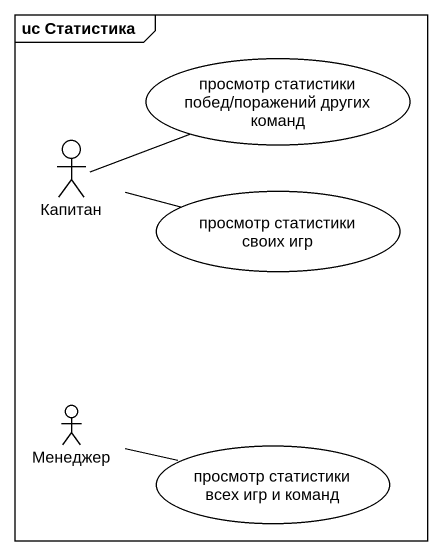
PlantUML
@startuml
mainframe uc Статистика
usecase "просмотр статистики побед/поражений других команд" as просмотр_статистики_побед
actor Капитан
usecase "просмотр статистики своих игр" as просмотр_статистики_своих
actor Менеджер
usecase "просмотр статистики всех игр и команд" as просмотр_статистики_всех
Капитан -right- просмотр_статистики_побед
Капитан -right- просмотр_статистики_своих
Менеджер -right- просмотр_статистики_всех
@enduml
